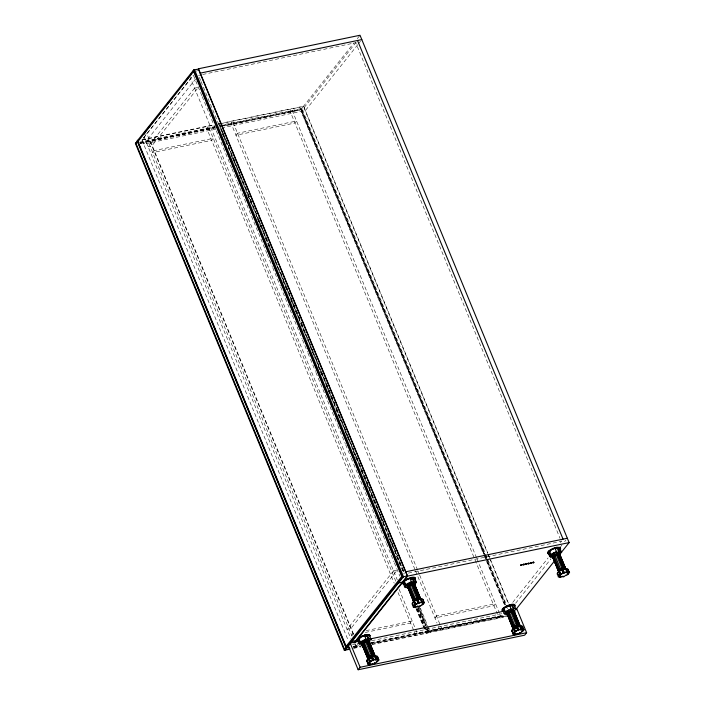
<?xml version="1.0" encoding="UTF-8"?>
<svg xmlns="http://www.w3.org/2000/svg" width="705" height="705" viewBox="0 0 705 705"><rect width="100%" height="100%" fill="white"/><g stroke="black" fill="none" stroke-linecap="round" stroke-linejoin="round"><path stroke-width="0.53" stroke-dasharray="3.52 2.64" d="M216.021 129.068L143.882 144.04L142.093 139.696L193.073 75.602M196.475 71.328L198.51 68.764M143.882 144.04L195.541 79.092M219.105 125.12L220.163 123.798L218.18 124.203M220.048 126.9L220.445 126.406M218.532 123.824L303.591 106.182L353.892 42.943M357.294 38.669L360.017 35.25M221.811 125.49L301.476 108.958L303.45 106.473L487.613 553.284M356.166 42.194L301.106 111.416L483.56 554.095M357.726 44.723L305.38 110.526L222.48 127.728M358.404 43.869L360.449 41.304M353.223 633.293L351.636 635.284L353.778 634.835M357.364 643.33L358.202 645.366L356.615 647.357L355.355 644.308M372.231 644.537L427.098 633.152L429.081 630.658L427.397 626.586M425.097 626.895L427.618 633.002L429.592 630.517L503.449 615.183M512.746 602.378L548.102 557.937M560.334 542.559L561.691 540.85M515.672 603.198L551.019 558.757M560.537 546.798L561.894 545.088M564.617 541.669L565.974 539.96M198.519 75.356L201.656 74.704M202.705 74.483L226.208 69.61M227.107 69.425L355.743 42.723L560.017 538.329M142.093 139.696L214.223 124.723M142.348 139.942L214.214 125.032M220.683 123.648L303.45 106.473M139.775 142.137L215.474 126.433M219.096 125.64L301.872 108.455L485.199 553.24M139.599 142.595L215.078 126.926M140.392 143.062L214.796 127.623M221.52 126.177L301.317 109.627L224.366 126.01M140.295 143.185L214.69 127.746M223.582 125.86L301.22 109.751L487.093 560.731M139.995 143.556L215.474 127.896M408.362 573.112L561.268 541.378M366.089 630.623L412.205 621.052L410.627 623.044L364.503 632.614M352.482 644.696L357.858 643.586M371.817 640.686L501.793 613.711M353.24 646.397L358.202 645.366M371.068 642.696L429.081 630.658M353.355 646.6L358.739 645.48M370.583 643.022L503.017 615.535M428.561 631.336L502.965 615.897M353.804 646.996L359.197 645.877M371.059 643.418L426.146 631.883L371.835 643.568M502.868 616.02L428.464 631.46L426.366 626.375M353.505 647.375L359.973 646.027M428.164 631.839L504.727 615.95M505.829 616.355L428.014 632.5L425.494 626.392M353.223 648.062L360.907 646.467M371.553 644.264L427.494 632.649M353.901 648.336L361.454 646.776M427.618 633.002L508.358 616.249M303.591 106.182L487.842 553.205M488.265 554.227L508.816 604.088M488.036 554.306L489.296 557.355M489.711 558.378L508.173 603.154M485.613 554.262L506.172 604.132M301.476 108.958L484.802 553.742M485.216 554.756L486.476 557.805M486.899 558.827L505.776 604.626M506.19 605.648L507.45 608.697M487.181 560.563L300.92 108.658L300.524 109.152L504.842 604.872M487.596 561.577L505.221 604.326M487.516 561.744L505.141 604.502M483.983 555.117L504.533 604.978M476.562 557.787L291.562 108.94L289.975 110.932L474.139 557.743M476.985 558.809L500.479 615.8L498.893 617.791L474.562 558.765M417.571 570.028L232.571 121.181L230.984 123.172L415.157 569.984M417.994 571.05L419.255 574.099M419.678 575.121L441.489 628.04L439.902 630.032L438.642 626.983M415.571 571.006L437.003 622.991M420.365 608.124L427.494 625.423M427.917 626.445L429.592 630.517M419.008 606.229L426.983 625.573M222.983 132.566L220.048 125.437L219.652 125.939L404.256 573.808M223.406 133.58L225.503 138.674M225.917 139.687L230.958 151.901M231.372 152.923L233.47 158.008M233.893 159.03L235.153 162.079M236.827 166.151L238.924 171.244M239.348 172.258L240.599 175.316M242.705 180.401L244.802 185.485M245.217 186.508L247.737 192.615M248.151 193.628L250.249 198.722M250.672 199.735L252.769 204.829M253.192 205.842L258.224 218.056M258.638 219.079L260.735 224.164M261.158 225.186L266.19 237.4M266.613 238.413L268.711 243.507M269.134 244.52L270.385 247.578M272.068 251.65L274.166 256.735M274.58 257.757L275.84 260.806M280.458 272.007L283.815 280.149M285.913 285.234L288.01 290.328M288.424 291.341L293.465 303.555M293.879 304.569L295.977 309.662M296.4 310.676L301.432 322.89M301.855 323.912L303.952 328.997M304.366 330.019L305.626 333.068M307.31 337.14L309.407 342.233M309.821 343.247L311.918 348.34M312.341 349.354L313.602 352.412M315.276 356.483L319.048 365.639M321.145 370.733L323.243 375.818M323.665 376.84L328.697 389.054M329.12 390.068L331.218 395.161M331.641 396.175L336.673 408.389M337.087 409.402L339.184 414.496M339.607 415.509L344.639 427.724M345.062 428.746L347.16 433.831M347.574 434.853L348.834 437.902M350.517 441.973L352.615 447.067M353.029 448.08L354.289 451.138M356.386 456.223L358.484 461.317M358.907 462.33L361.418 468.437M361.841 469.459L363.939 474.544M364.362 475.567L366.459 480.651M366.873 481.674L371.905 493.888M372.328 494.901L374.425 499.995M374.849 501.008L379.88 513.222M380.303 514.245L382.401 519.329M382.815 520.352L384.075 523.401M385.75 527.472L387.847 532.557M388.27 533.579L389.53 536.628M391.627 541.722L393.725 546.807M394.139 547.829L397.497 555.972M399.594 561.057L401.691 566.15M402.114 567.164L404.635 573.271M417.633 604.828L426.869 627.221M427.283 628.234L428.966 632.306L428.57 632.808L418.497 608.38M220.348 126.53L222.022 130.601M222.445 131.624L229.997 149.945M230.42 150.958L232.518 156.052M232.932 157.074L237.973 169.288M238.387 170.302L240.484 175.395M240.907 176.409L257.272 216.118M257.686 217.131L265.247 235.461M265.662 236.475L267.759 241.568M268.182 242.582L273.214 254.796M273.637 255.818L275.734 260.912M276.149 261.925L283.71 280.246M284.124 281.269L300.489 320.969M300.912 321.991L303.009 327.076M303.423 328.098L308.464 340.312M308.878 341.335L310.976 346.419M311.399 347.442L318.951 365.763M319.374 366.785L335.739 406.485M336.153 407.499L338.25 412.592M338.673 413.606L343.705 425.829M344.128 426.842L346.226 431.936M346.649 432.949L351.68 445.163M352.103 446.186L354.201 451.279M354.615 452.293L373.5 498.1M373.914 499.122L378.955 511.337M379.369 512.359L381.467 517.444M381.89 518.466L386.922 530.68M387.345 531.702L389.442 536.787M389.865 537.809L397.417 556.13M397.832 557.153L404.547 573.438M418.814 608.054L425.952 625.353M199.356 77.391L200.617 80.441M201.04 81.463L219.916 127.252M220.33 128.275L225.362 140.48M225.785 141.502L227.882 146.587M228.305 147.609L230.403 152.694M230.817 153.716L235.849 165.922M236.272 166.944L255.148 212.734M255.562 213.756L263.115 232.077M263.538 233.091L268.57 245.305M268.993 246.318L271.09 251.412M271.504 252.425L298.347 317.558M298.77 318.572L303.802 330.786M304.225 331.799L306.322 336.893M306.737 337.906L333.58 403.04M334.003 404.053L339.035 416.267M339.457 417.289L341.555 422.374M341.969 423.397L368.821 488.521M369.235 489.543L376.787 507.856M377.21 508.878L382.242 521.092M382.656 522.105L404.053 574.002M222.031 132.76L224.965 139.89M231.681 156.166L235.038 164.309M239.656 175.51L243.005 183.653M247.622 194.844L251.394 204.009M257.272 218.259L262.304 230.473M265.239 237.594L270.279 249.808M274.888 261.009L278.246 269.151M282.864 280.343L286.635 289.499M290.83 299.678L297.545 315.963M300.48 323.093L305.512 335.307M310.13 346.499L313.487 354.641M318.096 365.842L321.877 374.998M326.071 385.177L332.786 401.462M335.721 408.583L340.753 420.797M345.371 431.998L348.728 440.14M353.337 451.332L356.695 459.475M361.312 470.676L365.084 479.832M366.759 483.903L368.019 486.961M370.962 494.082L375.994 506.296M380.603 517.488L383.961 525.63M388.578 536.831L391.936 544.974M396.545 556.166L400.325 565.331M417.942 608.08L425.071 625.379M417.545 608.574L424.674 625.873M417.034 608.723L427.098 633.152M416.893 609.437L426.543 632.852L426.146 633.346L416.082 608.917M416.399 608.591L426.049 632.006M201.815 95.633L193.426 75.276L141.952 139.987L348.349 640.739M202.229 96.656L231.601 167.896M232.015 168.918L237.056 181.132M237.47 182.146L266.834 253.395M267.257 254.408L272.289 266.622M272.712 267.644L280.264 285.966M280.678 286.979L302.075 338.894M302.498 339.907L307.53 352.121M307.953 353.135L310.05 358.228M310.464 359.242L315.496 371.456M315.919 372.478L337.316 424.384M337.73 425.406L345.283 443.727M345.706 444.74L350.738 456.955M351.161 457.968L353.258 463.062M353.672 464.075L380.524 529.217M380.947 530.239L385.979 542.453M386.402 543.467L388.499 548.561M388.913 549.574L393.945 561.788M394.368 562.81L399.85 576.108M189.619 76.069L397.285 579.915M395.796 581.22L208.275 126.266L206.688 128.257L394.21 583.211M399.145 589.362L417.184 633.125L415.606 635.117L397.567 591.354M353.584 634.174L149.284 138.506L147.697 140.498L351.998 636.166M353.328 634.588L146.896 133.765L143.097 134.549L350.764 638.395M194.598 88.151L148.076 146.631L151.875 145.838L198.405 87.358L194.598 88.151M154.263 150.579L152.677 152.571L211.667 140.33L213.254 138.339L154.263 150.579M237.55 133.254L235.963 135.245L294.954 123.005L296.541 121.013L237.55 133.254M393.557 570.856L347.027 629.336L350.834 628.552L397.356 570.063L393.557 570.856M436.51 615.967L434.923 617.959L493.914 605.718L495.5 603.727L436.51 615.967"/><path stroke-width="1.06" d="M560.105 549.653A6.909 2.238 -22.4 0 0 558.087 547.556L556.448 547.309L555.011 548.199A6.909 2.238 -22.4 0 0 547.776 553.504L549.045 554.192L548.014 553.495L548.023 551.654C551.143 548.693 555.611 546.895 559.929 547.344A6.909 2.238 -22.4 0 1 559.92 549.186M502.656 609.913L504.084 613.385L505.414 613.121L503.987 609.649L502.656 609.913L503.74 611.226L370.574 638.862M514.685 606.221L514.729 605.613L512.509 604.881L511.918 605.595L509.036 606.168M371.288 657.413L371.491 655.527L373.412 655.386L374.152 657.042M365.26 634.932L365.084 635.681L366.512 635.258L366.133 634.667L365.26 634.932L365.745 635.804M359.065 638.774L357.858 638.756L357.964 639.32L359.339 638.994L357.858 638.756L359.065 638.774L357.964 639.32L359.18 638.377M418.893 598.906L419.052 598.378L417.58 598.201L415.721 598.871L414.399 599.84L414.716 600.625M563.982 568.794L564.15 568.274L562.669 568.089L560.81 568.759L559.497 569.728L559.805 570.512M412.02 604.159L412.54 602.528L415.43 600.501L419.334 599.03L422.427 598.801L423.256 599.92M414.038 607.34L412.443 603.374L413.253 607.164L416.003 606.6L414.558 607.463L415.342 607.639L417.263 606.503L418.188 606.282L417.668 607.076L419.07 606.732L420.427 606.027L419.783 605.683L421.326 605.569L423.361 604.141L421.854 604.388L422.313 603.903L424.498 602.925L422.833 599.453M557.109 574.055L557.629 572.416L560.519 570.398L564.423 568.917L567.516 568.688L568.353 569.807M558.527 576.487L560.36 575.509L558.677 576.038L557.532 573.262L558.351 577.06L561.092 576.487L559.655 577.351L560.44 577.527L562.352 576.399L563.277 576.17L562.757 576.963L564.159 576.62L565.771 575.104L566.415 575.456L568.459 574.029L566.952 574.284L567.402 573.799L569.587 572.812L567.922 569.34L569.067 572.116L567.402 572.848L569.279 572.389M558.677 576.038L559.955 574.663L561.823 574.214L560.678 574.161L559.532 571.385L558.809 571.887L559.955 574.663M518.492 625.987L518.501 625.273L516.58 625.414L513.998 626.912L514.298 627.714M366.503 661.369L367.049 659.713L369.966 657.659L373.879 656.17L376.964 655.941L377.774 657.086M367.931 663.802L369.773 662.815L368.089 663.343L366.944 660.567L367.746 664.383L370.486 663.81L369.041 664.683L369.817 664.868L372.672 663.493L372.143 664.304L373.544 663.96L374.91 663.255L374.267 662.894L375.809 662.779L377.871 661.334L376.364 661.581L379.017 660.091L377.572 656.893M368.089 663.343L369.385 661.942L371.253 661.493L370.107 661.431L368.971 658.655L368.239 659.166L369.385 661.942M511.592 631.266L512.147 629.6L515.055 627.547L518.968 626.058L522.053 625.837L522.872 626.983M513.029 633.689L514.87 632.702L513.178 633.231L512.033 630.455L512.835 634.271L515.575 633.707L514.13 634.579L514.906 634.764L516.836 633.61L517.761 633.39L517.232 634.192L519.999 633.143L519.356 632.782L520.898 632.676L522.96 631.222L521.453 631.468L524.106 629.988L522.661 626.78M513.178 633.231L514.474 631.839L516.342 631.38L515.205 631.327L514.06 628.552L513.337 629.063L514.474 631.839M406.856 585.776L408.125 584.41L414.276 599.321L413.28 600.07L413.271 601.109L407.093 585.679M414.663 585.705L414.945 585.079L420.295 598.051L419.017 599.426M551.945 555.672L553.222 554.297L559.365 569.208L558.087 570.583L552.182 555.566L552.218 556.086M564.106 569.314L565.384 567.948L559.232 553.028L558.757 553.672M361.965 644.458L361.357 642.978L362.643 641.585L368.794 656.496L367.499 657.888L362.15 644.916C363.613 641.647 367.851 643.127 369.693 640.07L371.024 639.805L369.64 635.716L367.42 634.985L366.045 636.65M368.371 640.951L368.662 640.316L374.813 655.227L373.72 656.602M369.173 642.889L369.27 641.797L368.971 642.916M506.446 612.865L507.732 611.473L513.883 626.384L512.588 627.776L506.684 612.76L512.861 628.208L514.817 628.243M507.248 614.813C508.261 611.922 513.601 612.072 514.095 611.253C511.072 609.499 506.728 616.117 506.684 612.76M513.469 610.838L513.487 609.772L519.902 625.115L518.607 626.507M514.262 612.777L514.553 612.151L519.902 625.115M410.592 578.735L410.433 577.985L410.592 578.735L411.57 578.488L410.539 578.541M357.179 640.193C359.867 636.307 364.97 635.082 369.376 634.606L369.984 635.531A7.129 2.309 -22.4 0 1 369.975 636.166M373.394 656.091L373.412 655.386M548.728 551.266L548.384 551.759L549.918 551.707L548.825 552.235L549.644 551.336L548.728 551.266L549.918 551.707M349.283 647.225L346.111 647.833L137.193 140.974L193.619 70.042L198.369 69.055L407.287 575.923L353.963 642.96M135.413 143.459L137.396 140.974L346.305 647.842L344.331 650.327L135.413 143.459L136.365 143.265M139.379 139.22L137.193 140.974M143.097 134.549L147.195 129.394M148.041 128.336L150.077 125.781M151.434 124.071L152.791 122.37M165.675 106.173L171.826 98.427M183.996 83.137L188.746 77.162M189.619 76.069L191.478 73.734M137.986 141.441L193.619 71.505L194.571 71.311M346.102 646.37L401.735 576.443L402.449 576.293M346.111 647.833L402.529 576.91L407.287 575.923M358.757 641.321L350.165 643.101L348.191 645.586L358.149 669.75L524.643 635.196L526.626 632.711L516.668 608.547M347.063 647.639L403.48 576.716L194.571 69.848L193.223 70.544L402.132 577.404L403.084 577.21M345.283 650.133L345.274 648.662M354.606 642.766L407.622 576.117L569.129 542.603L360.017 35.25L198.51 68.764L407.622 576.117M358.149 669.75L360.123 667.265L526.626 632.711M516.104 609.252L554.174 561.4M560.29 553.707L569.129 542.603M364.538 635.558L363.947 636.28L366.82 635.707L368.257 639.179L365.375 639.752L365.974 639.03L364.538 635.558L360.008 637.628L358.854 638.466L360.281 641.938L361.612 641.673L360.325 643.224L358.995 643.489L357.567 640.025L358.898 639.761L360.325 643.224M405.833 586.031L404.397 582.559L403.066 582.823L404.494 586.296L405.833 586.031L407.093 584.498L405.763 584.762L404.335 581.299A6.512 2.106 -22.4 0 1 409.993 578.426L411.42 581.889L410.839 582.603L413.712 582.03L414.302 581.317L415.395 581.343L416.505 582.63L415.174 582.894L413.906 584.427L415.236 584.154L414.522 582.427M411.526 579.484L412.874 577.853A6.512 2.106 -22.4 0 1 415.078 579.158L416.505 582.63M407.287 586.895L406.697 587.6A6.512 2.106 -22.4 0 1 404.494 586.296M361.762 644.114L361.171 644.837L360.079 644.802L358.995 643.489M368.257 639.179L368.847 638.457L369.94 638.492L371.024 639.805M550.922 555.919L549.486 552.447L548.155 552.72L549.583 556.183L550.922 555.919L552.182 554.386L550.852 554.65L549.424 551.187A6.512 2.106 -22.4 0 1 555.082 548.314L556.509 551.777L555.928 552.491L558.809 551.918L559.391 551.204L561.25 551.477L561.594 552.517L560.264 552.782M555.461 548.834L557.963 547.741A6.512 2.106 -22.4 0 1 560.167 549.054L561.594 552.517M505.414 613.121L506.71 611.561L505.37 611.825L503.943 608.353L509.636 605.445L511.063 608.917L510.464 609.64L513.346 609.067L513.936 608.345L515.787 608.626L516.113 609.693L514.782 609.957L513.496 611.517L514.826 611.253M552.376 556.783L550.693 557.461L549.583 556.183M506.851 614.002L506.26 614.725L505.168 614.698L504.084 613.385M403.454 582.127L404.555 581.599L403.454 582.127L403.348 581.572M414.866 604.775L413.72 602L414.443 601.497L415.58 604.273L416.726 604.326L414.866 604.775L413.579 606.15L415.271 605.621L415.122 606.071L413.438 606.6M366.133 634.667L365.084 635.681L366.512 635.258M366.3 639.981L372.443 654.892L366.3 639.981L367.613 639.726M372.443 654.892L374.54 654.795L368.054 639.056M511.389 609.869L517.532 624.78L511.389 609.869L512.702 609.613L518.854 624.524L519.664 625.22M517.532 624.78L518.854 624.524M411.764 582.823L417.915 597.734L411.764 582.823L413.086 582.568M414.196 601.145L413.271 601.109M417.915 597.734L420.013 597.637L413.527 581.889M556.853 552.711L563.004 567.622L556.853 552.711L558.175 552.456L564.317 567.366L565.11 567.525L558.959 552.614L565.384 567.948M559.285 571.032L558.369 571.006L552.826 557.567C552.35 553.813 567.904 552.05 553.813 556.263L552.676 553.487M563.004 567.622L564.317 567.366M548.825 552.235L549.644 551.486M374.849 657.148L375.906 656.258L377.043 659.034L378.506 659.378L377.043 660.409L378.708 659.668M375.906 656.258L375.13 656.311L376.276 659.087L375.227 659.977L377.043 659.034M522.141 628.922L520.995 626.146L519.946 627.045L521.083 629.821L522.141 628.922L523.603 629.274L522.132 630.305L523.806 629.556M520.995 626.146L520.228 626.207L521.365 628.983L520.316 629.873L521.083 629.821M420.321 599.99L421.361 599.118L422.506 601.894L423.978 602.22L422.524 603.242L424.181 602.502M421.361 599.118L420.594 599.171L421.731 601.947L420.691 602.828L422.506 601.894M567.596 571.781L566.45 569.005L565.683 569.067L566.82 571.834L565.78 572.716L567.596 571.781L569.067 572.116M510.455 605.287L510.834 605.692L511.583 605.084L510.067 605.013L511.398 604.626L510.067 605.013M369.208 657.827L368.733 657.562L371.491 655.527M360.281 641.938L365.974 639.03M368.239 659.166L370.107 658.717M513.337 629.063L515.196 628.604L514.06 628.552M505.37 611.825L511.063 608.917M409.922 578.303L411.35 577.421A6.909 2.238 -22.4 0 1 414.822 579.298M364.476 635.443L365.904 634.553L369.376 634.606M368.794 656.496L362.44 641.603L363.683 640.951M368.592 656.514L372.584 654.769M507.195 610.662L513.681 626.41L516.316 625.132L510.129 610.151L511.522 609.746M414.276 599.321L407.922 584.427L409.156 583.784M414.073 599.347L416.699 598.087L410.213 582.339M554.245 553.672L553.222 554.297M503.026 609.358L504.163 608.671L503.872 609.27L503.026 609.358L502.868 608.741L503.802 608.239M365.904 634.553L359.497 637.205A7.129 2.309 -22.4 0 0 356.994 639.726L357.594 641.286L358.422 641.532M514.888 604.952L514.465 604.493A6.821 2.212 -22.4 0 0 506.058 606.238L504.586 607.093A7.129 2.309 -22.4 0 0 502.075 610.257L503.326 610.962M370.107 661.431L372.672 660.1L371.535 657.324L372.504 656.954L373.712 660.356L372.733 660.726L372.672 660.1M514.465 604.493L513.822 604.714A6.803 2.203 -22.4 0 0 507.873 605.947L504.78 607.551A7.129 2.309 -22.4 0 0 502.26 610.724L503.52 611.429M515.205 631.327L517.77 629.997L516.624 627.221L517.593 626.851L518.801 630.244L517.822 630.614L516.624 627.221M415.58 604.273L418.135 602.951L416.99 600.184L417.959 599.814L419.175 603.198L418.206 603.559L416.99 600.184M560.678 574.161L563.225 572.848L562.079 570.072L563.057 569.702L564.264 573.086L563.295 573.456L562.079 570.072M555.637 548.437L556.853 547.485L555.522 547.873L555.681 548.622L556.721 547.891L555.522 547.873L555.681 548.622L556.474 547.917L555.522 547.873M361.357 642.978L361.621 643.409M374.813 655.227L368.398 639.884M368.662 640.316L368.16 639.99M362.15 644.916L367.763 658.32L362.229 644.89L363.013 645.049M362.423 645.348L362.396 644.811M374.54 654.795L374.567 655.333M512.588 627.776L512.861 628.208M420.295 598.051L413.87 582.718M407.975 587.573C408.116 585.97 413.051 584.031 414.434 584.771M559.761 554.553L560.034 554.976M407.895 587.617L408.53 587.838M414.945 585.079L414.707 585.185A4.168 1.348 -22.4 0 0 411.42 584.383L409.438 585.238A4.168 1.348 -22.4 0 0 407.234 587.23A4.168 1.348 -22.4 0 0 408.9 587.935M559.365 569.208L561.788 567.974L555.302 552.226M558.087 570.583L558.369 571.006M565.11 567.525L565.146 568.045M372.355 659.801L371.588 657.95L372.566 657.58L372.504 656.954M373.65 659.73L376.276 659.087M516.677 627.838L517.655 627.468L517.593 626.851M518.739 629.618L521.365 628.983M417.06 600.792L418.03 600.422L417.959 599.814M419.105 602.59L421.731 601.947M562.149 570.68L563.119 570.31L563.057 569.702M564.194 572.478L566.82 571.834M411.35 577.421L406.424 579.202A6.909 2.238 -22.4 0 0 402.925 583.599M366.433 639.858L365.084 640.334M516.272 625.062L517.673 624.656M411.896 582.7L410.557 583.176M418.047 597.611L416.699 598.087M563.136 567.499L561.788 567.974M200.299 73.117L361.806 39.595M138.541 140.277L137.59 140.471L346.507 647.34L347.459 647.146M136.761 142.762L135.809 142.965L344.727 649.825L349.988 648.732M405.833 571.764L567.34 538.25M555.011 548.199L558.087 547.556M398.536 582.938L402.335 582.145M352.007 641.418L355.813 640.625M344.331 650.327L349.592 649.235M410.363 578.937L412.284 578.558L413.712 582.03M358.854 638.466L360.185 638.201M506.058 606.238L507.873 605.947M360.96 636.351L362.784 636.051M553.813 556.263L552.746 557.611L552.182 555.566M507.732 611.473L508.772 610.838M362.255 643.824C363.736 642.502 367.763 640.158 369.032 641.902M369.869 658.223L367.763 658.32M558.809 571.887L559.955 571.94M413.72 602L414.866 602.052L416.012 604.828M553.02 558.034L553.813 558.184M408.715 588.296C404.926 586.727 413.888 582.048 414.707 585.185L420.057 598.157M507.512 615.236L508.296 615.403M369.2 641.823L368.415 641.665L369.737 641.356L369.023 639.62M362.634 645.163L361.78 644.793A4.3 1.392 -22.4 0 1 363.11 642.925L364.926 641.938A4.098 1.331 -22.4 0 1 368.6 641.083L369.455 641.462A4.3 1.392 -22.4 0 1 369.279 642.281M368.733 657.562L370.372 658.091M358.642 641.338L357.567 640.025M507.917 615.518L507.062 615.148A4.3 1.392 -22.4 0 1 509.248 612.751L510.217 612.284A4.107 1.331 -22.4 0 1 513.883 611.438L514.738 611.817A4.3 1.392 -22.4 0 1 514.095 613.147M362.828 645.63L361.973 645.251A4.3 1.392 -22.4 0 1 362.617 643.921L365.128 642.387A4.107 1.331 -22.4 0 1 368.794 641.55L369.649 641.92A4.3 1.392 -22.4 0 1 369.006 643.26M513.822 604.714L515.082 605.419A7.129 2.309 -22.4 0 1 514.615 606.838M368.733 634.817L369.984 635.531M507.177 614.936L506.869 614.681A4.3 1.392 -22.4 0 1 508.199 612.812L510.015 611.825A4.098 1.331 -22.4 0 1 513.689 610.979L514.544 611.35A4.3 1.392 -22.4 0 1 514.377 612.169M562.149 569.957L560.81 568.759L561.083 570.512M513.998 626.912L515.152 628.014M417.58 598.201L418.585 599.682M413.632 582.823L414.751 584.621L413.562 582.409M371.183 655.174L364.741 639.497M357.523 40.485L563.057 539.14M557.963 547.741L559.391 551.204M559.611 552.315L560.334 554.051M557.373 548.446L558.809 551.918M561.4 559.585L565.102 568.565M558.034 552.579L564.185 567.49M563.119 570.31L564.264 573.086M553.857 552.764L560.396 568.582M560.343 572.865L561.101 574.716M552.429 555.029L558.572 569.94M551.883 554.218L558.369 569.957M553.258 557.928L558.607 570.9M553.399 558.51L557.919 569.481M515.047 607.093L516.113 609.693M512.509 604.881L513.936 608.345M511.918 605.595L513.346 609.067M513.513 610.31L514.121 611.79M514.456 612.821L518.986 623.793M516.324 617.765L517.558 620.761M518.378 622.753L519.611 625.749M512.57 609.737L518.713 624.656M517.655 627.468L518.801 630.244M508.384 609.931L514.914 625.749M514.474 629.116L515.619 631.891M506.939 612.213L513.081 627.124M506.393 611.402L512.879 627.15M507.485 614.707L512.826 627.67M412.874 577.853L414.302 581.317M415.492 587.697L416.726 590.693M417.545 592.685L419.598 597.673M412.742 581.731L419.228 597.479M412.945 582.691L419.096 597.602M418.03 600.422L419.175 603.198M409.111 583.705L415.307 598.695M407.331 585.132L413.482 600.052M407.137 585.159L413.28 600.07M407.367 586.093L413.236 600.589M193.619 70.042L402.529 576.91M377.369 656.602L378.506 659.378M367.42 634.985L368.847 638.457M369.587 643.885L370.821 646.882M372.46 650.874L374.522 655.861M367.27 638.889L373.756 654.637M375.236 658.073L375.994 659.924M367.472 639.849L373.624 654.76M372.566 657.58L373.712 660.356M363.639 640.871L369.825 655.861M369.385 659.228L370.53 662.004M361.841 642.326L367.992 657.236M361.304 641.515L367.79 657.254M350.165 643.101L360.123 667.265M510.72 605.19L510.834 605.692M415.721 598.871L415.985 600.625M516.58 625.414L516.791 627.115M563.225 572.848L563.295 573.456M418.135 602.951L418.206 603.559M517.77 629.997L517.822 630.614M371.535 657.324L371.588 657.95M403.894 581.801L403.903 582.312M408.336 588.411A4.168 1.348 -22.4 0 1 408.301 586.569A4.168 1.348 -22.4 0 1 413.218 584.445A4.168 1.348 -22.4 0 1 414.963 585.564M405.763 584.762A6.512 2.106 -22.4 0 1 411.42 581.889M403.956 584.304A6.909 2.238 -22.4 0 1 408.239 578.92A6.909 2.238 -22.4 0 1 415.016 579.757M403.41 583.863A6.512 2.106 -22.4 0 1 403.066 582.823M548.12 553.319A6.512 2.106 -22.4 0 1 548.155 552.72M553.24 557.84A4.168 1.348 -22.4 0 1 554.535 555.126L556.509 554.271A4.168 1.348 -22.4 0 1 560.026 554.183M553.425 558.307A4.168 1.348 -22.4 0 1 555.69 555.126A4.168 1.348 -22.4 0 1 560.052 555.452M550.852 554.65A6.512 2.106 -22.4 0 1 556.509 551.777M520.784 564.943L521.806 564.626L520.784 564.943M521.973 565.022L520.986 565.428L521.973 565.022M524.15 564.044L523.163 564.449L524.15 564.044M526.564 563.586L525.542 563.956L526.564 563.586M531.288 562.564L530.301 562.969L531.288 562.564M533.659 562.07L532.672 562.475L533.659 562.07M523.392 564.872L524.379 564.564L523.392 564.872M525.771 564.379L526.758 564.123L525.771 564.379M528.151 563.885L529.138 563.63L528.151 563.885M530.53 563.392L531.517 563.084L530.53 563.392M532.909 562.898L533.897 562.59L532.909 562.898M527.957 563.401L528.944 563.145L527.957 563.401"/></g></svg>
